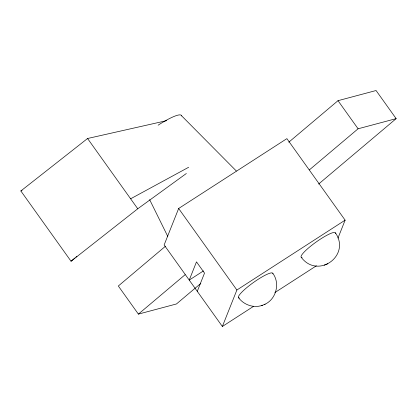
<?xml version="1.0" encoding="UTF-8"?>
<svg xmlns="http://www.w3.org/2000/svg" width="417" height="417" viewBox="0 0 417 417"><rect width="100%" height="100%" fill="white"/><g stroke="black" fill="none" stroke-linecap="round" stroke-linejoin="round"><path stroke-width="0.63" d="M337.984 238.091L345.12 220.16L286.886 138.637L178.648 208.495L164.136 244.951L222.37 326.475L253.531 306.365M197.267 291.337L204.523 273.109L196.49 261.86L189.24 280.088L203.449 270.914M222.37 326.475L236.877 290.018L345.12 220.16M165.539 246.171L118.319 286.005L138.397 314.116L176.454 303.967L200.806 283.419M288.809 142.181L338.015 100.674L376.071 90.525L396.15 118.636L318.609 184.048M138.397 314.116L185.122 274.699M309.383 169.875L358.094 128.785L396.15 118.636M166.701 120.643L87.56 138.501L20.85 190.96L71.046 261.24L74.94 257.967M75.915 257.148L76.89 256.33M71.046 261.24L137.756 208.776L186.342 173.508M274.85 292.604L316.399 265.791M130.625 198.8L188.651 167.274M301.246 257.315C317.79 279.494 350.999 255.725 335.529 232.967M264.68 304.384C276.059 299.416 280.38 283.43 272.864 273.411M324.259 265.176L327.814 263.752M238.581 297.759C243.935 304.968 253.963 308.46 262.47 305.265M261.595 305.619L265.149 304.196M20.85 190.96L22.059 190.522M181.583 115.785L236.356 171.001M338.015 100.674L358.094 128.785M178.648 208.495L236.877 290.018M87.56 138.501L137.756 208.776M149.651 199.675L167.78 236.408M158.126 125.178A33.329 5.807 -35.5 0 1 181.603 115.874M239.431 298.03A21.048 3.664 -35.5 0 1 252.926 282.872A21.048 3.664 -35.5 0 1 272.885 273.839M302.101 257.586A21.048 3.664 -35.5 0 1 316.013 242.121A21.048 3.664 -35.5 0 1 335.497 233.65"/></g></svg>
